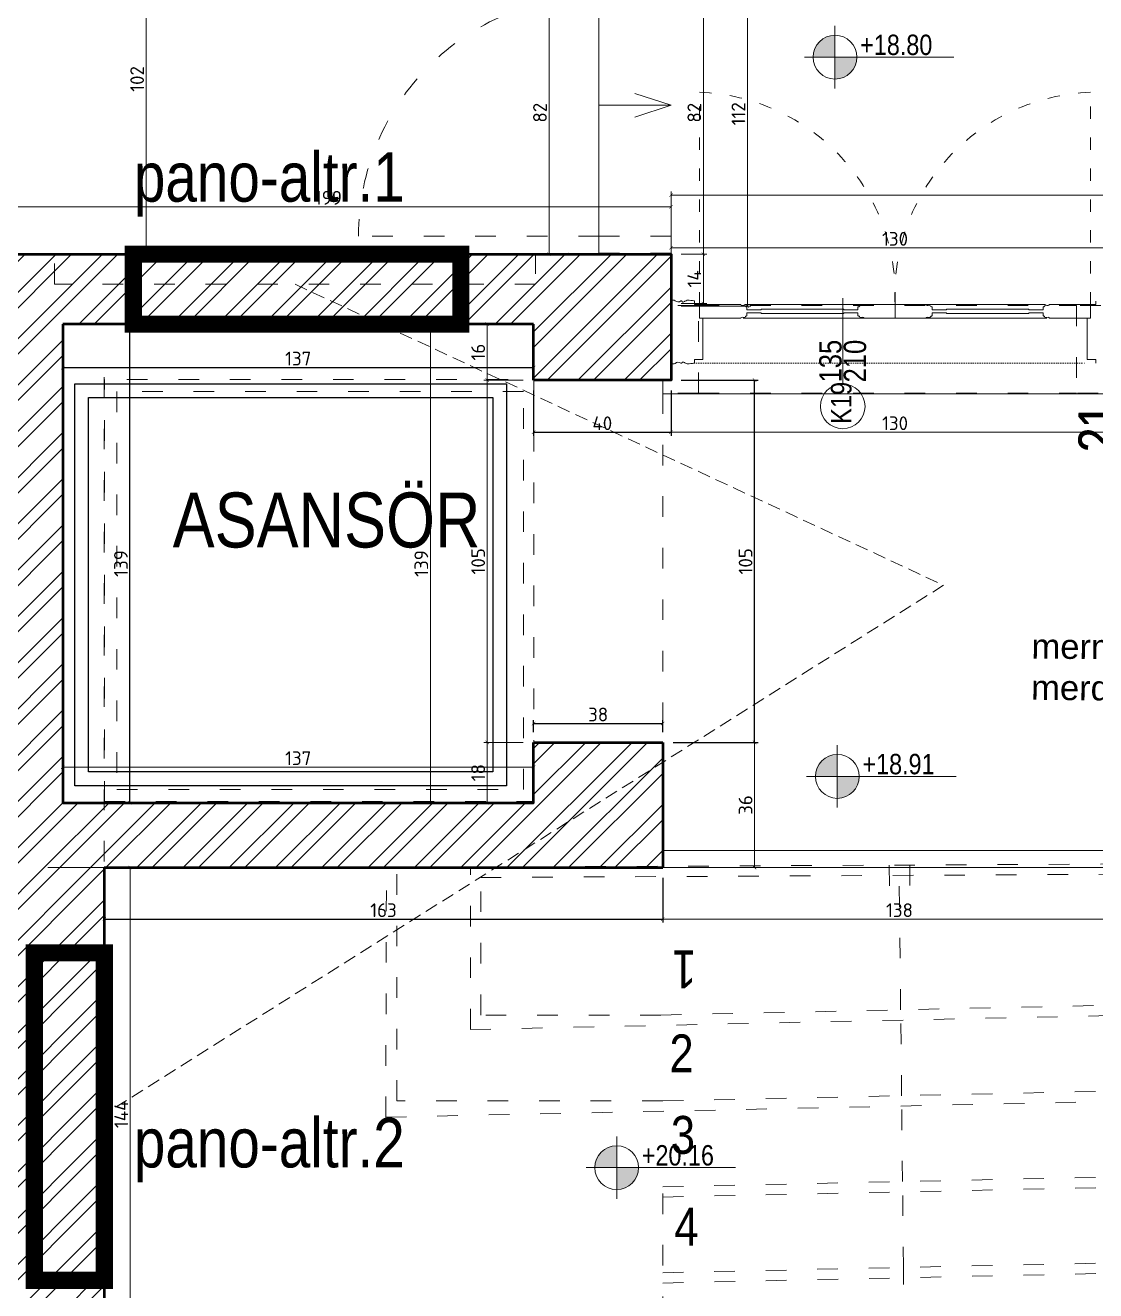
# Model space of a CAD drawing. Header units: inches. Extents: x -10121 to 9010, y 58067 to 62726.
# Drawn here: x 6745 to 7056.6, y 61434.3 to 61802.7 of the extents above; entities that cross this region are included whole.
import ezdxf

# ---------------------------------------------------------------- set-up
doc = ezdxf.new("R2010")
doc.units = ezdxf.units.IN
for name, pattern in [('( Hidden )', [0.375, 0.25, -0.125]), ('ACAD_ISO03W100', [30, 12, -18]), ('DOT', [6.35, 0, -6.35])]:
    doc.linetypes.add(name, pattern=pattern)
for name, color, linetype, lineweight in [('A-DUVAR 0.20', 41, 'Continuous', 20), ('A-DUVAR 0.50', 40, 'Continuous', 50), ('A-KAPI A DOGR 0.09', 135, 'Continuous', 9), ('A-KAPI A DOGR 0.13', 73, 'Continuous', 13), ('A-KAPI A DOGR 0.20', 46, 'Continuous', 20), ('A-KAPI NOKT', 35, 'DOT', 9), ('A-MERDİ 0.18', 24, 'Continuous', 18), ('A-YAZI 0.09', 41, 'Continuous', 9), ('Auto-Olcu', 33, 'Continuous', 15), ('Auto-Silik_Cizgiler', 47, 'Continuous', 9), ('Auto-SilikCizgiler', 251, 'Continuous', 9), ('MERDIVENLER', 30, 'Continuous', 25), ('OLCU+KOT', 70, 'Continuous', 20), ('PENYAZILARI', 84, 'Continuous', 20), ('TEXT', 142, 'Continuous', 20), ('ölçü', 6, 'Continuous', 18)]:
    doc.layers.add(name, color=color, linetype=linetype, lineweight=lineweight)
doc.styles.add('1-20', font='isocpeur.ttf', dxfattribs={"height": 4})
doc.styles.get("Standard").update_dxf_attribs({"font": 'arial.ttf'})
doc.styles.add('STYLE1', font='technic_.ttf')
doc.styles.add('swis721cnbt20', font='swissck.ttf', dxfattribs={"height": 20})
doc.dimstyles.new('ölçü 1_20', dxfattribs={"dimtxt": 4, "dimasz": 1, "dimexe": 1, "dimexo": 3, "dimtad": 1, "dimdec": 0, "dimtxsty": '1-20', "dimblk": 'ARCHTICK', "dimcen": 1.5, "dimclrd": 256, "dimclre": 256, "dimclrt": 256, "dimadec": 0, "dimazin": 0, "dimtfac": 1, "dimtdec": 0, "dimtmove": 0, "dimatfit": 3, "dimldrblk": 'ARCHTICK', "dimfxl": 1, "dimlwd": -1, "dimlwe": -1, "dimarcsym": 0})
pattern_1 = [(45, (28808.922, 46545.344), (-6.735192, 6.735192), []), (45, (28813.412, 46545.344), (-6.735192, 6.735192), [])]

# ---------------------------------------------------------------- blocks, each defined once
blk = doc.blocks.new('_ARCHTICK')
at = {"color": 0, "linetype": 'ByBlock', "const_width": 0.15}
blk.add_lwpolyline([(-0.5, -0.5), (0.5, 0.5)], dxfattribs=at)
blk = doc.blocks.new('*D633')
at = {"layer": 'Auto-Olcu', "ltscale": 5, "transparency": 16777216}
for p, q in [((6751.56, 61557.46), (6776.59, 61557.46)), ((6775.59, 61413.81), (6775.59, 61557.46)), ((6751.56, 61413.81), (6776.59, 61413.81))]:
    blk.add_line(p, q, dxfattribs=at)
at = {"layer": 'DEFPOINTS', "color": 0, "ltscale": 5, "transparency": 16777216}
for p in [(6748.56, 61557.46), (6775.59, 61557.46), (6748.56, 61413.81)]:
    blk.add_point(p, dxfattribs=at)
at = {"layer": 'Auto-Olcu', "ltscale": 5, "transparency": 16777216}
for p, rotation in [((6775.59, 61557.46), 90), ((6775.59, 61413.81), 270)]:
    blk.add_blockref('_ARCHTICK', p, dxfattribs=dict(at, rotation=rotation))
at = {"layer": 'Auto-Olcu', "ltscale": 5, "transparency": 16777216, "insert": (6772.96, 61485.63), "char_height": 4, "attachment_point": 5, "rotation": 90, "style": '1-20'}
blk.add_mtext('144', dxfattribs=at)
blk = doc.blocks.new('*D646')
at = {"layer": 'Auto-Olcu', "ltscale": 5, "transparency": 16777216}
for p, q in [((6733.54, 61739.04), (6733.54, 61750.81)), ((6933.01, 61749.81), (6733.54, 61749.81)), ((6933.01, 61739.04), (6933.01, 61750.81))]:
    blk.add_line(p, q, dxfattribs=at)
at = {"layer": 'DEFPOINTS', "color": 0, "ltscale": 5, "transparency": 16777216}
for p in [(6733.54, 61749.81), (6733.54, 61736.04), (6933.01, 61736.04)]:
    blk.add_point(p, dxfattribs=at)
at = {"layer": 'Auto-Olcu', "ltscale": 5, "transparency": 16777216, "rotation": 180}
blk.add_blockref('_ARCHTICK', (6733.54, 61749.81), dxfattribs=at)
at = {"layer": 'Auto-Olcu', "ltscale": 5, "transparency": 16777216}
blk.add_blockref('_ARCHTICK', (6933.01, 61749.81), dxfattribs=at)
at = {"layer": 'Auto-Olcu', "ltscale": 5, "transparency": 16777216, "insert": (6833.27, 61752.44), "char_height": 4, "attachment_point": 5, "style": '1-20'}
blk.add_mtext('199', dxfattribs=at)
blk = doc.blocks.new('*D647')
at = {"layer": 'Auto-Olcu', "ltscale": 5, "transparency": 16777216}
for p, q in [((6909.01, 61818.39), (6896.49, 61818.39)), ((6897.49, 61818.39), (6897.49, 61736.04)), ((6909.01, 61736.04), (6896.49, 61736.04))]:
    blk.add_line(p, q, dxfattribs=at)
at = {"layer": 'DEFPOINTS', "color": 0, "ltscale": 5, "transparency": 16777216}
for p in [(6912.01, 61818.39), (6897.49, 61736.04), (6912.01, 61736.04)]:
    blk.add_point(p, dxfattribs=at)
at = {"layer": 'Auto-Olcu', "ltscale": 5, "transparency": 16777216}
for p, rotation in [((6897.49, 61818.39), 90), ((6897.49, 61736.04), 270)]:
    blk.add_blockref('_ARCHTICK', p, dxfattribs=dict(at, rotation=rotation))
at = {"layer": 'Auto-Olcu', "ltscale": 5, "transparency": 16777216, "insert": (6894.86, 61777.21), "char_height": 4, "attachment_point": 5, "rotation": 90, "style": '1-20'}
blk.add_mtext('82', dxfattribs=at)
blk = doc.blocks.new('*D649')
at = {"layer": 'Auto-Olcu', "ltscale": 5, "transparency": 16777216}
for p, q in [((6755.93, 61579.31), (6755.93, 61587.68)), ((6893.01, 61586.68), (6755.93, 61586.68)), ((6893.01, 61579.31), (6893.01, 61587.68))]:
    blk.add_line(p, q, dxfattribs=at)
at = {"layer": 'DEFPOINTS', "color": 0, "ltscale": 5, "transparency": 16777216}
for p in [(6755.93, 61586.68), (6755.93, 61576.31), (6893.01, 61576.31)]:
    blk.add_point(p, dxfattribs=at)
at = {"layer": 'Auto-Olcu', "ltscale": 5, "transparency": 16777216, "rotation": 180}
blk.add_blockref('_ARCHTICK', (6755.93, 61586.68), dxfattribs=at)
at = {"layer": 'Auto-Olcu', "ltscale": 5, "transparency": 16777216}
blk.add_blockref('_ARCHTICK', (6893.01, 61586.68), dxfattribs=at)
at = {"layer": 'Auto-Olcu', "ltscale": 5, "transparency": 16777216, "insert": (6824.47, 61589.3), "char_height": 4, "attachment_point": 5, "style": '1-20'}
blk.add_mtext('137', dxfattribs=at)
blk = doc.blocks.new('*D652')
at = {"layer": 'Auto-Olcu', "ltscale": 5, "transparency": 16777216}
for p, q in [((6890.01, 61715.67), (6878.5, 61715.67)), ((6879.5, 61715.67), (6879.5, 61699.36)), ((6890.01, 61699.36), (6878.5, 61699.36))]:
    blk.add_line(p, q, dxfattribs=at)
at = {"layer": 'DEFPOINTS', "color": 0, "ltscale": 5, "transparency": 16777216}
for p in [(6893.01, 61715.67), (6879.5, 61699.36), (6893.01, 61699.36)]:
    blk.add_point(p, dxfattribs=at)
at = {"layer": 'Auto-Olcu', "ltscale": 5, "transparency": 16777216}
for p, rotation in [((6879.5, 61715.67), 90), ((6879.5, 61699.36), 270)]:
    blk.add_blockref('_ARCHTICK', p, dxfattribs=dict(at, rotation=rotation))
at = {"layer": 'Auto-Olcu', "ltscale": 5, "transparency": 16777216, "insert": (6876.87, 61707.52), "char_height": 4, "attachment_point": 5, "rotation": 90, "style": '1-20'}
blk.add_mtext('16', dxfattribs=at)
blk = doc.blocks.new('*D653')
at = {"layer": 'Auto-Olcu', "ltscale": 5, "transparency": 16777216}
for p, q in [((6890.01, 61699.36), (6878.5, 61699.36)), ((6879.5, 61699.36), (6879.5, 61593.89)), ((6890.01, 61593.89), (6878.5, 61593.89))]:
    blk.add_line(p, q, dxfattribs=at)
at = {"layer": 'DEFPOINTS', "color": 0, "ltscale": 5, "transparency": 16777216}
for p in [(6893.01, 61699.36), (6879.5, 61593.89), (6893.01, 61593.89)]:
    blk.add_point(p, dxfattribs=at)
at = {"layer": 'Auto-Olcu', "ltscale": 5, "transparency": 16777216}
for p, rotation in [((6879.5, 61699.36), 90), ((6879.5, 61593.89), 270)]:
    blk.add_blockref('_ARCHTICK', p, dxfattribs=dict(at, rotation=rotation))
at = {"layer": 'Auto-Olcu', "ltscale": 5, "transparency": 16777216, "insert": (6876.87, 61646.62), "char_height": 4, "attachment_point": 5, "rotation": 90, "style": '1-20'}
blk.add_mtext('105', dxfattribs=at)
blk = doc.blocks.new('*D654')
at = {"layer": 'Auto-Olcu', "ltscale": 5, "transparency": 16777216}
for p, q in [((6890.01, 61593.89), (6878.5, 61593.89)), ((6879.5, 61593.89), (6879.5, 61576.31)), ((6890.01, 61576.31), (6878.5, 61576.31))]:
    blk.add_line(p, q, dxfattribs=at)
at = {"layer": 'DEFPOINTS', "color": 0, "ltscale": 5, "transparency": 16777216}
for p in [(6893.01, 61593.89), (6879.5, 61576.31), (6893.01, 61576.31)]:
    blk.add_point(p, dxfattribs=at)
at = {"layer": 'Auto-Olcu', "ltscale": 5, "transparency": 16777216}
for p, rotation in [((6879.5, 61593.89), 90), ((6879.5, 61576.31), 270)]:
    blk.add_blockref('_ARCHTICK', p, dxfattribs=dict(at, rotation=rotation))
at = {"layer": 'Auto-Olcu', "ltscale": 5, "transparency": 16777216, "insert": (6876.87, 61585.1), "char_height": 4, "attachment_point": 5, "rotation": 90, "style": '1-20'}
blk.add_mtext('18', dxfattribs=at)
blk = doc.blocks.new('*D655')
at = {"layer": 'Auto-Olcu', "ltscale": 5, "transparency": 16777216}
for p, q in [((6890.01, 61715.67), (6861.95, 61715.67)), ((6862.95, 61715.67), (6862.95, 61576.31)), ((6890.01, 61576.31), (6861.95, 61576.31))]:
    blk.add_line(p, q, dxfattribs=at)
at = {"layer": 'DEFPOINTS', "color": 0, "ltscale": 5, "transparency": 16777216}
for p in [(6893.01, 61715.67), (6862.95, 61576.31), (6893.01, 61576.31)]:
    blk.add_point(p, dxfattribs=at)
at = {"layer": 'Auto-Olcu', "ltscale": 5, "transparency": 16777216}
for p, rotation in [((6862.95, 61715.67), 90), ((6862.95, 61576.31), 270)]:
    blk.add_blockref('_ARCHTICK', p, dxfattribs=dict(at, rotation=rotation))
at = {"layer": 'Auto-Olcu', "ltscale": 5, "transparency": 16777216, "insert": (6860.32, 61645.99), "char_height": 4, "attachment_point": 5, "rotation": 90, "style": '1-20'}
blk.add_mtext('139', dxfattribs=at)
blk = doc.blocks.new('*D658')
at = {"layer": 'Auto-Olcu', "ltscale": 5, "transparency": 16777216}
for p, q in [((6933.01, 61696.36), (6933.01, 61683.18)), ((7063.45, 61692.41), (7063.45, 61683.18)), ((6933.01, 61684.18), (7063.45, 61684.18))]:
    blk.add_line(p, q, dxfattribs=at)
at = {"layer": 'DEFPOINTS', "color": 0, "ltscale": 5, "transparency": 16777216}
for p in [(6933.01, 61699.36), (7063.45, 61695.41), (7063.45, 61684.18)]:
    blk.add_point(p, dxfattribs=at)
at = {"layer": 'Auto-Olcu', "ltscale": 5, "transparency": 16777216, "rotation": 180}
blk.add_blockref('_ARCHTICK', (6933.01, 61684.18), dxfattribs=at)
at = {"layer": 'Auto-Olcu', "ltscale": 5, "transparency": 16777216}
blk.add_blockref('_ARCHTICK', (7063.45, 61684.18), dxfattribs=at)
at = {"layer": 'Auto-Olcu', "ltscale": 5, "transparency": 16777216, "insert": (6998.23, 61686.81), "char_height": 4, "attachment_point": 5, "style": '1-20'}
blk.add_mtext('130', dxfattribs=at)
blk = doc.blocks.new('*D667')
at = {"layer": 'Auto-Olcu', "ltscale": 5, "transparency": 16777216}
for p, q in [((6933.01, 61723.89), (6933.01, 61738.86)), ((7063.45, 61737.86), (6933.01, 61737.86)), ((7063.45, 61723.89), (7063.45, 61738.86))]:
    blk.add_line(p, q, dxfattribs=at)
at = {"layer": 'DEFPOINTS', "color": 0, "ltscale": 5, "transparency": 16777216}
for p in [(6933.01, 61737.86), (6933.01, 61720.89), (7063.45, 61720.89)]:
    blk.add_point(p, dxfattribs=at)
at = {"layer": 'Auto-Olcu', "ltscale": 5, "transparency": 16777216, "rotation": 180}
blk.add_blockref('_ARCHTICK', (6933.01, 61737.86), dxfattribs=at)
at = {"layer": 'Auto-Olcu', "ltscale": 5, "transparency": 16777216}
blk.add_blockref('_ARCHTICK', (7063.45, 61737.86), dxfattribs=at)
at = {"layer": 'Auto-Olcu', "ltscale": 5, "transparency": 16777216, "insert": (6998.23, 61740.49), "char_height": 4, "attachment_point": 5, "style": '1-20'}
blk.add_mtext('130', dxfattribs=at)
blk = doc.blocks.new('*D668')
at = {"layer": 'Auto-Olcu', "ltscale": 5, "transparency": 16777216}
for p, q in [((6933.01, 61723.89), (6933.01, 61754.23)), ((7490.95, 61753.23), (6933.01, 61753.23)), ((7490.95, 61723.89), (7490.95, 61754.23))]:
    blk.add_line(p, q, dxfattribs=at)
at = {"layer": 'DEFPOINTS', "color": 0, "ltscale": 5, "transparency": 16777216}
for p in [(6933.01, 61753.23), (6933.01, 61720.89), (7490.95, 61720.89)]:
    blk.add_point(p, dxfattribs=at)
at = {"layer": 'Auto-Olcu', "ltscale": 5, "transparency": 16777216}
for p, rotation in [((6933.01, 61753.23), 180.0000000000029), ((7490.95, 61753.23), 2.957634137601417e-12)]:
    blk.add_blockref('_ARCHTICK', p, dxfattribs=dict(at, rotation=rotation))
at = {"layer": 'Auto-Olcu', "ltscale": 5, "transparency": 16777216, "insert": (7211.98, 61755.85), "char_height": 4, "attachment_point": 5, "style": '1-20'}
blk.add_mtext('558', dxfattribs=at)
blk = doc.blocks.new('*D671')
at = {"layer": 'Auto-Olcu', "ltscale": 5, "transparency": 16777216}
for p, q in [((6936.01, 61818.39), (6943.43, 61818.39)), ((6942.43, 61818.39), (6942.43, 61736.04)), ((6936.01, 61736.04), (6943.43, 61736.04))]:
    blk.add_line(p, q, dxfattribs=at)
at = {"layer": 'DEFPOINTS', "color": 0, "ltscale": 5, "transparency": 16777216}
for p in [(6933.01, 61818.39), (6933.01, 61736.04), (6942.43, 61736.04)]:
    blk.add_point(p, dxfattribs=at)
at = {"layer": 'Auto-Olcu', "ltscale": 5, "transparency": 16777216}
for p, rotation in [((6942.43, 61818.39), 90), ((6942.43, 61736.04), 270)]:
    blk.add_blockref('_ARCHTICK', p, dxfattribs=dict(at, rotation=rotation))
at = {"layer": 'Auto-Olcu', "ltscale": 5, "transparency": 16777216, "insert": (6939.8, 61777.21), "char_height": 4, "attachment_point": 5, "rotation": 90, "style": '1-20'}
blk.add_mtext('82', dxfattribs=at)
blk = doc.blocks.new('*D672')
at = {"layer": 'Auto-Olcu', "ltscale": 5, "transparency": 16777216}
for p, q in [((6936.01, 61736.04), (6943.43, 61736.04)), ((6942.43, 61736.04), (6942.43, 61721.64)), ((6936.01, 61721.64), (6943.43, 61721.64))]:
    blk.add_line(p, q, dxfattribs=at)
at = {"layer": 'DEFPOINTS', "color": 0, "ltscale": 5, "transparency": 16777216}
for p in [(6933.01, 61736.04), (6933.01, 61721.64), (6942.43, 61721.64)]:
    blk.add_point(p, dxfattribs=at)
at = {"layer": 'Auto-Olcu', "ltscale": 5, "transparency": 16777216}
for p, rotation in [((6942.43, 61736.04), 90), ((6942.43, 61721.64), 270)]:
    blk.add_blockref('_ARCHTICK', p, dxfattribs=dict(at, rotation=rotation))
at = {"layer": 'Auto-Olcu', "ltscale": 5, "transparency": 16777216, "insert": (6939.8, 61728.84), "char_height": 4, "attachment_point": 5, "rotation": 90, "style": '1-20'}
blk.add_mtext('14', dxfattribs=at)
blk = doc.blocks.new('*D673')
at = {"layer": 'Auto-Olcu', "ltscale": 5, "transparency": 16777216}
for p, q in [((6936.01, 61832.89), (6956.26, 61832.89)), ((6955.26, 61832.89), (6955.26, 61720.89)), ((6936.01, 61720.89), (6956.26, 61720.89))]:
    blk.add_line(p, q, dxfattribs=at)
at = {"layer": 'DEFPOINTS', "color": 0, "ltscale": 5, "transparency": 16777216}
for p in [(6933.01, 61832.89), (6933.01, 61720.89), (6955.26, 61720.89)]:
    blk.add_point(p, dxfattribs=at)
at = {"layer": 'Auto-Olcu', "ltscale": 5, "transparency": 16777216}
for p, rotation in [((6955.26, 61832.89), 90), ((6955.26, 61720.89), 270)]:
    blk.add_blockref('_ARCHTICK', p, dxfattribs=dict(at, rotation=rotation))
at = {"layer": 'Auto-Olcu', "ltscale": 5, "transparency": 16777216, "insert": (6952.64, 61776.89), "char_height": 4, "attachment_point": 5, "rotation": 90, "style": '1-20'}
blk.add_mtext('112', dxfattribs=at)
blk = doc.blocks.new('*D717')
at = {"layer": 'Auto-Olcu', "ltscale": 5, "transparency": 16777216}
for p, q in [((6933.59, 61593.89), (6958.34, 61593.89)), ((6957.34, 61557.46), (6957.34, 61593.89)), ((6933.59, 61557.46), (6958.34, 61557.46))]:
    blk.add_line(p, q, dxfattribs=at)
at = {"layer": 'DEFPOINTS', "color": 0, "ltscale": 5, "transparency": 16777216}
for p in [(6930.59, 61593.89), (6957.34, 61593.89), (6930.59, 61557.46)]:
    blk.add_point(p, dxfattribs=at)
at = {"layer": 'Auto-Olcu', "ltscale": 5, "transparency": 16777216}
for p, rotation in [((6957.34, 61593.89), 90), ((6957.34, 61557.46), 270)]:
    blk.add_blockref('_ARCHTICK', p, dxfattribs=dict(at, rotation=rotation))
at = {"layer": 'Auto-Olcu', "ltscale": 5, "transparency": 16777216, "insert": (6954.72, 61575.67), "char_height": 4, "attachment_point": 5, "rotation": 90, "style": '1-20'}
blk.add_mtext('36', dxfattribs=at)
blk = doc.blocks.new('*D724')
at = {"layer": 'Auto-Olcu', "ltscale": 5, "transparency": 16777216}
for p, q in [((6930.59, 61554.46), (6930.59, 61541.44)), ((7068.48, 61554.46), (7068.48, 61541.44)), ((6930.59, 61542.44), (7068.48, 61542.44))]:
    blk.add_line(p, q, dxfattribs=at)
at = {"layer": 'DEFPOINTS', "color": 0, "ltscale": 5, "transparency": 16777216}
for p in [(6930.59, 61557.46), (7068.48, 61557.46), (7068.48, 61542.44)]:
    blk.add_point(p, dxfattribs=at)
at = {"layer": 'Auto-Olcu', "ltscale": 5, "transparency": 16777216, "rotation": 180}
blk.add_blockref('_ARCHTICK', (6930.59, 61542.44), dxfattribs=at)
at = {"layer": 'Auto-Olcu', "ltscale": 5, "transparency": 16777216}
blk.add_blockref('_ARCHTICK', (7068.48, 61542.44), dxfattribs=at)
at = {"layer": 'Auto-Olcu', "ltscale": 5, "transparency": 16777216, "insert": (6999.53, 61545.06), "char_height": 4, "attachment_point": 5, "style": '1-20'}
blk.add_mtext('138', dxfattribs=at)
blk = doc.blocks.new('*D733')
at = {"layer": 'Auto-Olcu', "ltscale": 5, "transparency": 16777216}
for p, q in [((6751.44, 61838.04), (6781.22, 61838.04)), ((6780.22, 61838.04), (6780.22, 61736.04)), ((6751.44, 61736.04), (6781.22, 61736.04))]:
    blk.add_line(p, q, dxfattribs=at)
at = {"layer": 'DEFPOINTS', "color": 0, "ltscale": 5, "transparency": 16777216}
for p in [(6748.44, 61838.04), (6748.44, 61736.04), (6780.22, 61736.04)]:
    blk.add_point(p, dxfattribs=at)
at = {"layer": 'Auto-Olcu', "ltscale": 5, "transparency": 16777216}
for p, rotation in [((6780.22, 61838.04), 90), ((6780.22, 61736.04), 270)]:
    blk.add_blockref('_ARCHTICK', p, dxfattribs=dict(at, rotation=rotation))
at = {"layer": 'Auto-Olcu', "ltscale": 5, "transparency": 16777216, "insert": (6777.59, 61787.04), "char_height": 4, "attachment_point": 5, "rotation": 90, "style": '1-20'}
blk.add_mtext('102', dxfattribs=at)

msp = doc.modelspace()

# ---------------------------------------------------------------- hatches: boundary and pattern name
at = {"layer": 'Auto-Silik_Cizgiler'}
h = msp.add_hatch(dxfattribs=at)
h.set_pattern_fill('ANSI32', color=256)
h.set_pattern_definition(pattern_1)
h.paths.add_polyline_path([(6933.01, 61699.36), (6933.01, 61720.89), (6933.01, 61736.04), (6733.54, 61736.04), (6733.54, 61557.46), (6930.59, 61557.46), (6930.59, 61593.89), (6893.01, 61593.89), (6893.01, 61576.31), (6755.93, 61576.31), (6755.93, 61715.67), (6893.01, 61715.67), (6893.01, 61699.36), (6930.59, 61699.36)])
h = msp.add_hatch(dxfattribs=at)
h.set_pattern_fill('ANSI32', color=256)
h.set_pattern_definition(pattern_1)
h.paths.add_polyline_path([(6768.02, 61413.81), (6733.54, 61413.81), (6733.54, 61557.46), (6768.02, 61557.46)])
at = {"layer": 'OLCU+KOT'}
h = msp.add_hatch(color=256, dxfattribs=at)
h.paths.add_polyline_path([(6980.75, 61799.76, 0.414214), (6974.38, 61793.38), (6980.75, 61793.38)])
h.paths.add_polyline_path([(6987.13, 61793.38), (6980.75, 61793.38), (6980.75, 61787, 0.414214)])
h = msp.add_hatch(color=256, dxfattribs=at)
h.paths.add_polyline_path([(6981.41, 61590.38, 0.414214), (6975.04, 61584), (6981.41, 61584)])
h.paths.add_polyline_path([(6987.79, 61584), (6981.41, 61584), (6981.41, 61577.62, 0.414214)])
h = msp.add_hatch(color=256, dxfattribs=at)
h.paths.add_polyline_path([(6917.19, 61476.49, 0.414214), (6910.81, 61470.11), (6917.19, 61470.11)])
h.paths.add_polyline_path([(6923.57, 61470.11), (6917.19, 61470.11), (6917.19, 61463.73, 0.414214)])

# ---------------------------------------------------------------- linework, layer by layer
at = {"layer": 'A-DUVAR 0.20', "linetype": 'ACAD_ISO03W100', "ltscale": 0.5}
msp.add_line((6768.03, 61364.22), (6768.03, 61701.08), dxfattribs=at)
at = {"layer": 'A-DUVAR 0.50'}
for p, q in [((6893.01, 61715.67), (6755.93, 61715.67)), ((6893.01, 61593.89), (6930.59, 61593.89)), ((6930.59, 61593.89), (6930.59, 61557.46)), ((6768.01, 61557.46), (6768.03, 61413.81))]:
    msp.add_line(p, q, dxfattribs=at)
for points in [[(6733.54, 61736.04), (6933.01, 61736.04), (6933.01, 61699.36), (6893.01, 61699.36)], [(6755.93, 61715.67), (6755.93, 61576.31), (6893.01, 61576.31), (6893.01, 61593.89)], [(6893.01, 61699.36), (6893.01, 61715.67)], [(6768.01, 61557.46), (6930.59, 61557.46)]]:
    msp.add_lwpolyline(points, dxfattribs=at)
at = {"layer": 'A-KAPI A DOGR 0.09'}
for points in [[(6990.91, 61721.38), (6954.45, 61721.38)], [(6990.87, 61717.38), (6954.02, 61717.38)]]:
    msp.add_lwpolyline(points, dxfattribs=at)
at = {"layer": 'A-KAPI A DOGR 0.13'}
msp.add_line((7043.34, 61721.38), (7056.65, 61721.38), dxfattribs=at)
for points in [[(6941.31, 61721.38), (6941.31, 61717.38), (6953.12, 61717.38)], [(6955.26, 61719.81), (6959.26, 61719.81)], [(6959.26, 61719.81), (6959.26, 61720.01), (6983.29, 61720.01)], [(6983.29, 61720.01), (6983.29, 61719.81), (6987.29, 61719.81)], [(6989.43, 61721.38), (6998.23, 61721.38)], [(7042, 61721.38), (6998.23, 61721.38), (6998.23, 61717.38), (7042.43, 61717.38)], [(7013.17, 61720.01), (7013.17, 61719.81), (7009.17, 61719.81)], [(7037.2, 61719.81), (7037.2, 61720.01), (7013.17, 61720.01)], [(7041.2, 61719.81), (7037.2, 61719.81)], [(7055.15, 61721.38), (7055.15, 61717.38), (7043.34, 61717.38)], [(6955.26, 61718.95), (6959.26, 61718.95)], [(6959.26, 61718.95), (6959.26, 61718.75), (6983.29, 61718.75)], [(6983.29, 61718.75), (6983.29, 61718.95), (6987.29, 61718.95)], [(6998.23, 61717.38), (6989.43, 61717.38)], [(7013.17, 61718.75), (7013.17, 61718.95), (7009.17, 61718.95)], [(7037.2, 61718.95), (7037.2, 61718.75), (7013.17, 61718.75)], [(7041.2, 61718.95), (7037.2, 61718.95)]]:
    msp.add_lwpolyline(points, dxfattribs=at)
for points in [[(6953.12, 61721.38, -0.358492), (6953.4, 61721.2, 0.345519), (6954, 61721.12, -0.39009), (6954.7, 61720.86, 0.249206), (6954.9, 61720.73, -0.02009), (6954.93, 61720.73)], [(6954.9, 61720.73, -0.367275), (6955.12, 61720.57, -0.496975)], [(6955.12, 61720.57), (6955.12, 61719.94, 0.512658), (6955.26, 61719.81)], [(6987.43, 61720.57), (6987.43, 61719.94, -0.512658), (6987.29, 61719.81)], [(6987.65, 61720.73, 0.367275), (6987.43, 61720.57, 0.496975)], [(6989.43, 61721.38, 0.358492), (6989.14, 61721.2, -0.345519), (6988.55, 61721.12, 0.39009), (6987.85, 61720.86, -0.249206), (6987.65, 61720.73, 0.02009), (6987.62, 61720.73)], [(7007.03, 61721.38, -0.358492), (7007.31, 61721.2, 0.345519), (7007.91, 61721.12, -0.39009), (7008.61, 61720.87, 0.249206), (7008.81, 61720.73, -0.02009), (7008.84, 61720.73)], [(7008.81, 61720.73, -0.367275), (7009.03, 61720.57, -0.496975)], [(7009.03, 61720.57), (7009.03, 61719.94, 0.512658), (7009.17, 61719.81)], [(7041.34, 61720.57), (7041.34, 61719.94, -0.512658), (7041.2, 61719.81)], [(7041.56, 61720.73, 0.367275), (7041.34, 61720.57, 0.496975)], [(7043.34, 61721.38, 0.358492), (7043.05, 61721.2, -0.345519), (7042.46, 61721.12, 0.39009), (7041.76, 61720.87, -0.249206), (7041.56, 61720.73, 0.02009), (7041.52, 61720.73)], [(6953.12, 61717.38, 0.358492), (6953.4, 61717.55, -0.345519), (6954, 61717.64, 0.39009), (6954.7, 61717.89, -0.249206), (6954.9, 61718.02)], [(6954.9, 61718.02, 0.367275), (6955.12, 61718.18, 0.496975)], [(6955.12, 61718.18), (6955.12, 61718.82, -0.512658), (6955.26, 61718.95)], [(6987.43, 61718.18), (6987.43, 61718.82, 0.512658), (6987.29, 61718.95)], [(6987.65, 61718.02, -0.367275), (6987.43, 61718.18, -0.496975)], [(6989.43, 61717.38, -0.358492), (6989.14, 61717.55, 0.345519), (6988.55, 61717.64, -0.39009), (6987.85, 61717.89, 0.249206), (6987.65, 61718.02, -0.02009), (6987.62, 61718.02)], [(7007.03, 61717.38, 0.358492), (7007.31, 61717.55, -0.345519), (7007.91, 61717.64, 0.39009), (7008.61, 61717.89, -0.249206), (7008.81, 61718.03, 0.02009), (7008.84, 61718.03)], [(7008.81, 61718.03, 0.367275), (7009.03, 61718.18, 0.496975)], [(7009.03, 61718.18), (7009.03, 61718.82, -0.512658), (7009.17, 61718.95)], [(7041.34, 61718.18), (7041.34, 61718.82, 0.512658), (7041.2, 61718.95)], [(7041.56, 61718.03, -0.367275), (7041.34, 61718.18, -0.496975)], [(7043.34, 61717.38, -0.358492), (7043.05, 61717.55, 0.345519), (7042.46, 61717.64, -0.39009), (7041.76, 61717.89, 0.249206), (7041.56, 61718.03)]]:
    msp.add_lwpolyline(points, format="xyb", dxfattribs=at)
at = {"layer": 'A-KAPI A DOGR 0.20'}
for points in [[(6933.01, 61722.39, -0.441019), (6933.14, 61722.54, -0.237138), (6934.18, 61722.49, 0.374201), (6935.88, 61722.4, -0.132642), (6936.02, 61722.45), (6936.12, 61722.45, -0.41446), (6936.19, 61722.39, 0.383371), (6936.35, 61722.1, 0.155896), (6936.73, 61722.15, 0.0157), (6937.08, 61722.32, -0.035668), (6937.72, 61722.6, -0.075404), (6937.86, 61722.62, -0.050432), (6939.77, 61722.41, -0.285097), (6939.81, 61722.38)], [(6933.01, 61704.33, 0.441019), (6933.14, 61704.18, 0.237138), (6934.18, 61704.23, -0.374201), (6935.88, 61704.32, 0.132642), (6936.02, 61704.26), (6936.12, 61704.26, 0.41446), (6936.19, 61704.33, -0.383371), (6936.35, 61704.62, -0.155896), (6936.73, 61704.57, -0.0157), (6937.08, 61704.4, 0.035668), (6937.72, 61704.12, 0.075404), (6937.86, 61704.1, 0.050432), (6939.77, 61704.31, 0.285097), (6939.81, 61704.34)]]:
    msp.add_lwpolyline(points, format="xyb", dxfattribs=at)
for points in [[(6953.12, 61721.38), (6939.81, 61721.38), (6939.81, 61722.38)], [(7056.65, 61721.38), (7056.65, 61722.38)], [(6939.81, 61704.34), (6939.81, 61705.38), (6942.31, 61705.38), (6942.31, 61717.38)], [(7056.65, 61704.34), (7056.65, 61705.38), (7054.15, 61705.38), (7054.15, 61717.38)]]:
    msp.add_lwpolyline(points, dxfattribs=at)
at = {"layer": 'A-KAPI NOKT', "linetype": 'ACAD_ISO03W100', "ltscale": 0.3}
for p, q in [((6941.31, 61721.38), (6941.31, 61783.16)), ((7055.15, 61721.38), (7055.15, 61783.16))]:
    msp.add_line(p, q, dxfattribs=at)
at = {"layer": 'A-KAPI NOKT', "ltscale": 0.09}
msp.add_lwpolyline([(6939.77, 61704.31), (7053.88, 61704.31)], dxfattribs=at)
at = {"layer": 'A-KAPI NOKT', "linetype": 'ACAD_ISO03W100', "ltscale": 0.3}
for centre, start, end in [((6939.24, 61724.14), 357.3156, 87.9965), ((7057.21, 61724.14), 92.0035, 182.6844)]:
    msp.add_arc(centre, 59.05, start, end, dxfattribs=at)
at = {"layer": 'A-MERDİ 0.18'}
for p, q in [((6912.01, 61818.39), (6912.01, 61736.04)), ((6933.01, 61779.39), (6922.51, 61782.82)), ((6912.01, 61779.39), (6933.01, 61779.39)), ((6933.01, 61779.39), (6922.51, 61775.96)), ((6930.59, 61562.46), (7068.48, 61562.46)), ((6930.59, 61557.46), (7068.48, 61557.46))]:
    msp.add_line(p, q, dxfattribs=at)
msp.add_lwpolyline([(6930.59, 61695.36), (7076.04, 61695.36)], dxfattribs=at)
at = {"layer": 'Auto-SilikCizgiler', "color": 1, "linetype": 'ACAD_ISO03W100', "ltscale": 0.5, "true_color": 0xe60000}
for p, q in [((6912.03, 61811.28), (6912.03, 61741.28)), ((6753.56, 61736.23), (6733.56, 61736.23)), ((6753.56, 61736.23), (6733.56, 61736.23)), ((6753.56, 61727.27), (6753.56, 61736.23)), ((6933.03, 61736.3), (6933.03, 61721.08)), ((6941.03, 61721.08), (7051.03, 61721.08)), ((6768.05, 61576.66), (6768.05, 61699.55)), ((6893.03, 61699.55), (6893.03, 61594.08)), ((6890.03, 61696.08), (6771.7, 61696.08)), ((6771.7, 61696.08), (6771.7, 61580.16)), ((6890.03, 61580.16), (6890.03, 61696.08)), ((6930.61, 61695.55), (6930.61, 61594.08)), ((6941.03, 61695.55), (6930.61, 61695.55)), ((7192.34, 61695.55), (7051.03, 61695.55)), ((6893.03, 61594.08), (6893.03, 61576.66)), ((6893.03, 61594.08), (6930.61, 61594.08)), ((6930.79, 61557.84), (6930.61, 61594.08)), ((6771.7, 61580.16), (6890.03, 61580.16)), ((6768.05, 61576.66), (6893.03, 61576.66)), ((6768.05, 61403.3), (6768.05, 61557.66)), ((6768.05, 61557.66), (6893.03, 61557.66)), ((6849.96, 61484.79), (6850.15, 61557.66)), ((6853.15, 61489.54), (6853.15, 61557.66)), ((6874.6, 61510.33), (6874.6, 61557.66)), ((6877.6, 61514.54), (6877.6, 61557.66)), ((6893.03, 61557.66), (7068.49, 61558.53)), ((6877.6, 61554.58), (7068.51, 61555.53)), ((6930.06, 61514.54), (6877.6, 61514.54)), ((6930.61, 61489.54), (6853.15, 61489.54)), ((6930.61, 61489.54), (6930.61, 61489.54)), ((6930.61, 61489.54), (6930.61, 61489.54)), ((6930.61, 61396.61), (6930.61, 61464.54))]:
    msp.add_line(p, q, dxfattribs=at)
for points in [[(6912.03, 61741.28), (6842.03, 61741.28)], [(6912.03, 61736.28), (6912.03, 61741.28), (6933.03, 61741.28), (6933.03, 61736.3), (6912.03, 61736.28)], [(6933.03, 61736.3), (6893.53, 61736.27), (6893.53, 61727.27), (6753.56, 61727.27)], [(6941.03, 61695.55), (6941.03, 61721.08), (6933.03, 61721.08)], [(7208.13, 61721.08), (7051.03, 61721.08), (7051.03, 61695.55)], [(6930.61, 61699.55), (6768.05, 61699.55)], [(6930.61, 61699.55), (6930.61, 61695.55)], [(6941.03, 61695.55), (7051.03, 61695.55)], [(6996.57, 61552.12), (6996.47, 61561.12)], [(7002.57, 61552.25), (7002.47, 61561.25)], [(7001.06, 61406.05), (7000.68, 61441.05), (7000.41, 61466.05), (7000.13, 61491.05), (6999.86, 61516.05), (6999.4, 61558.19)], [(6930.06, 61514.54), (7069.12, 61517.56)], [(6874.6, 61510.33), (7069.18, 61514.56)], [(6930.61, 61489.54), (7071.82, 61492.61)], [(6849.96, 61484.79), (7071.84, 61489.61)], [(6930.61, 61464.54), (7071.95, 61467.61)], [(6930.67, 61461.54), (7070.27, 61464.57)], [(6930.61, 61439.53), (7072.07, 61442.61)], [(6930.67, 61436.53), (7070.81, 61439.58)]]:
    msp.add_lwpolyline(points, dxfattribs=at)
msp.add_arc((6912.03, 61741.28), 70, 90, 180, dxfattribs=at)
at = {"layer": 'MERDIVENLER'}
for points in [[(6759.45, 61698.3), (6885.09, 61698.3), (6885.09, 61581.3), (6759.45, 61581.3)], [(6763.45, 61694.3), (6881.09, 61694.3), (6881.09, 61585.3), (6763.45, 61585.3)]]:
    msp.add_lwpolyline(points, close=True, dxfattribs=at)
at = {"layer": 'OLCU+KOT'}
for p, q in [((6980.75, 61802.46), (6980.75, 61784.3)), ((6971.83, 61793.38), (7015.38, 61793.38)), ((6981.41, 61593.08), (6981.41, 61574.92)), ((6972.49, 61584), (7016.04, 61584)), ((6917.19, 61479.19), (6917.19, 61461.03)), ((6908.26, 61470.11), (6951.82, 61470.11))]:
    msp.add_line(p, q, dxfattribs=at)
for centre in [(6980.75, 61793.38), (6981.41, 61584), (6917.19, 61470.11)]:
    msp.add_circle(centre, 6.38, dxfattribs=at)
at = {"layer": 'PENYAZILARI'}
msp.add_line((6983.01, 61698.21), (6983.01, 61723.21), dxfattribs=at)
msp.add_circle((6983.01, 61691.71), 6.5, dxfattribs=at)
at = {"layer": 'ölçü', "linetype": '( Hidden )', "ltscale": 15}
for p, q in [((6823.55, 61727.27), (7012.36, 61639.66)), ((7012.36, 61639.66), (6768.02, 61485.63))]:
    msp.add_line(p, q, dxfattribs=at)
at = {"layer": 'ölçü', "linetype": '( Hidden )', "ltscale": 15, "const_width": 5}
for points in [[(6776.49, 61715.67), (6871.82, 61715.67), (6871.82, 61736.04), (6776.49, 61736.04)], [(6747.66, 61532.65), (6747.66, 61437.32), (6768.03, 61437.32), (6768.03, 61532.65)]]:
    msp.add_lwpolyline(points, close=True, dxfattribs=at)

# ---------------------------------------------------------------- texts
at = {"layer": 'A-YAZI 0.09', "insert": (7037.99, 61625.51), "char_height": 7.2, "width": 66.5594, "attachment_point": 1, "rotation": 359.5216}
msp.add_mtext('mermer merdiven', dxfattribs=at)
at = {"layer": 'Auto-SilikCizgiler', "color": 1, "linetype": 'ACAD_ISO03W100', "ltscale": 0.5, "true_color": 0xe60000, "style": 'STYLE1'}
for s, rotation, p in [('21', 90, (7062.65, 61678.57)), ('1', 180, (6940.33, 61533.35))]:
    msp.add_text(s, height=11, rotation=rotation, dxfattribs=at).set_placement(p)
for s, height, p in [('ASANSÖR', 16, (6787.93, 61650.65)), ('2', 11, (6932.57, 61497.89)), ('3', 11, (6932.99, 61474.15)), ('4', 11, (6933.99, 61447.43))]:
    msp.add_text(s, height=height, dxfattribs=at).set_placement(p)
at = {"layer": 'OLCU+KOT', "style": 'STYLE1'}
for s, p in [('+18.80', (6988.08, 61794)), ('+18.91', (6988.74, 61584.62)), ('+20.16', (6924.51, 61470.73))]:
    msp.add_text(s, height=5.94, dxfattribs=at).set_placement(p)
at = {"layer": 'PENYAZILARI', "style": 'STYLE1'}
for s, height, p in [('135', 6.5, (6982.66, 61698.69)), ('210', 6.5, (6989.81, 61698.69)), ('K19', 6, (6985.55, 61686.64))]:
    msp.add_text(s, height=height, rotation=90, dxfattribs=at).set_placement(p)
at = {"layer": 'TEXT', "style": 'STYLE1'}
msp.add_text('21', height=11, rotation=90, dxfattribs=at).set_placement((7062.63, 61678.37))
at = {"layer": 'ölçü', "linetype": '( Hidden )', "ltscale": 15, "style": 'swis721cnbt20'}
for s, p in [('pano-altr.1', (6776.63, 61751.32)), ('pano-altr.2', (6776.63, 61470.17))]:
    msp.add_text(s, height=14.4, dxfattribs=at).set_placement(p)

# ---------------------------------------------------------------- dimensions: what is measured, and where the dimension line sits
at = {"layer": 'Auto-Olcu', "ltscale": 5}
for p1, p2, distance, picture, middle in [((6748.44, 61838.04), (6748.44, 61736.04), 31.78, '*D733', (6777.59, 61787.04)), ((7490.95, 61720.89), (6933.01, 61720.89), -32.34, '*D668', (7211.98, 61755.85)), ((7063.45, 61720.89), (6933.01, 61720.89), -16.97, '*D667', (6998.23, 61740.49)), ((6748.56, 61413.81), (6748.56, 61557.46), -27.03, '*D633', (6772.96, 61485.63)), ((6930.59, 61557.46), (7068.48, 61557.46), -15.02, '*D724', (6999.53, 61545.06))]:
    dim = msp.add_aligned_dim(p1=p1, p2=p2, distance=distance, dimstyle='ölçü 1_20', dxfattribs=at)
    dim.commit()
    dim.dimension.update_dxf_attribs({"geometry": picture, "text_midpoint": middle})
for base, p1, p2, picture, middle in [((6955.26, 61720.89), (6933.01, 61832.89), (6933.01, 61720.89), '*D673', (6952.64, 61776.89)), ((6897.49, 61736.04), (6912.01, 61818.39), (6912.01, 61736.04), '*D647', (6894.86, 61777.21)), ((6942.43, 61736.04), (6933.01, 61818.39), (6933.01, 61736.04), '*D671', (6939.8, 61777.21)), ((6942.43, 61721.64), (6933.01, 61736.04), (6933.01, 61721.64), '*D672', (6939.8, 61728.84)), ((6862.95, 61576.31), (6893.01, 61715.67), (6893.01, 61576.31), '*D655', (6860.32, 61645.99)), ((6879.5, 61699.36), (6893.01, 61715.67), (6893.01, 61699.36), '*D652', (6876.87, 61707.52)), ((6879.5, 61593.89), (6893.01, 61699.36), (6893.01, 61593.89), '*D653', (6876.87, 61646.62)), ((6879.5, 61576.31), (6893.01, 61593.89), (6893.01, 61576.31), '*D654', (6876.87, 61585.1)), ((6957.34, 61593.89), (6930.59, 61557.46), (6930.59, 61593.89), '*D717', (6954.72, 61575.67))]:
    dim = msp.add_linear_dim(base=base, p1=p1, p2=p2, angle=90, dimstyle='ölçü 1_20', dxfattribs=at)
    dim.commit()
    dim.dimension.update_dxf_attribs({"geometry": picture, "text_midpoint": middle})
for base, p1, p2, picture, middle in [((6733.54, 61749.81), (6933.01, 61736.04), (6733.54, 61736.04), '*D646', (6833.27, 61752.44)), ((7063.45, 61684.18), (6933.01, 61699.36), (7063.45, 61695.41), '*D658', (6998.23, 61686.81)), ((6755.93, 61586.68), (6893.01, 61576.31), (6755.93, 61576.31), '*D649', (6824.47, 61589.3))]:
    dim = msp.add_linear_dim(base=base, p1=p1, p2=p2, dimstyle='ölçü 1_20', dxfattribs=at)
    dim.commit()
    dim.dimension.update_dxf_attribs({"geometry": picture, "text_midpoint": middle})
for base, p1, p2 in [((6893.01, 61703), (6755.93, 61715.67), (6893.01, 61715.67)), ((6930.59, 61542.44), (6768.03, 61557.46), (6930.59, 61557.46))]:
    msp.add_linear_dim(base=base, p1=p1, p2=p2, dimstyle='ölçü 1_20', dxfattribs=at).render()
for base, p1, p2 in [((6775.49, 61715.67), (6755.93, 61576.31), (6755.93, 61715.67)), ((6957.34, 61699.36), (6930.59, 61593.89), (6933.01, 61699.36))]:
    msp.add_linear_dim(base=base, p1=p1, p2=p2, angle=90, dimstyle='ölçü 1_20', dxfattribs=at).render()
for p1, p2, distance in [((6893.01, 61699.36), (6933.01, 61699.36), -15.18), ((6893.01, 61593.89), (6930.59, 61593.89), 5.51)]:
    msp.add_aligned_dim(p1=p1, p2=p2, distance=distance, dimstyle='ölçü 1_20', dxfattribs=at).render()

doc.saveas('drawing.dxf')
